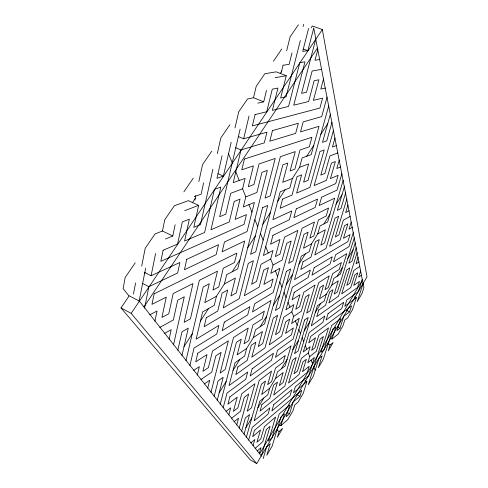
<?xml version="1.0" encoding="UTF-8"?>
<svg xmlns="http://www.w3.org/2000/svg" width="488" height="488" viewBox="0 0 488 488"><rect width="100%" height="100%" fill="white"/><g stroke="black" fill="none" stroke-linecap="round" stroke-linejoin="round"><path stroke-width="0.73" d="M133.45 294.032L135.615 282.887M141.709 266.082L145.186 248.307L155.019 233.959L162.455 231.013L172.776 236.003L175.143 224.742M139.104 301.206L145.668 268.095M144.552 308.117L148.889 286.676L177.65 272.975L179.938 262.471L151.103 275.75L144.686 272.487M151.103 275.75L155.605 253.479M162.455 231.013L164.743 219.771L174.356 205.747L188.435 200.647L198.653 205.375L193.797 227.359L200.483 224.608L212.908 169.19M154.885 321.22L157.026 311.021L149.81 314.784M194.834 199.995L195.798 195.572M198.854 181.566L202.55 164.615L211.743 151.201M169.092 339.239L171.209 329.656L164.517 333.432M203.624 182.847L201.123 194.181L194.236 196.652M173.521 344.857L184.299 296.783L177.705 300.224L173.35 319.957L159.783 327.43M217.306 153.629L220.832 137.939L229.824 124.818M177.803 350.293L182.018 331.761L188.283 328.137L181.951 355.557M222.089 155.69L216.94 178.309L223.37 176.113L231.166 142.337M234.996 127.935L238.717 111.843L247.514 99.009L253.504 97.746L263.715 101.827L266.503 90.365M185.971 360.656L203.228 286.907L209.273 283.748L204.795 302.639L216.477 296.204L224.395 283.931L226.67 274.671L237.686 268.925L244.695 241.035L222.125 251.784L224.486 241.944L247.087 231.538L254.407 202.416L243.311 206.985L245.799 196.877L242.573 188.819L245.11 178.382L233.24 182.646L240.993 149.956L264.282 142.886L266.948 132.175L243.64 138.793L238.217 136.512M240.145 129.131L219.649 216.721L225.761 214.208L230.72 193.291L242.573 188.819M189.869 365.597L194.023 348.09L216.745 334.036L218.892 325.417L196.127 339.197L202.593 311.93L214.256 305.342L216.477 296.204M243.64 138.793L249.026 116.065M253.504 97.746L256.218 86.309L264.825 73.749L276.171 71.834L286.267 75.707L280.649 98.045L286.047 96.844L300.34 40.583M197.317 375.046L199.36 366.647L193.651 370.392M281.314 72.291L283.144 64.904M286.627 50.88L290.116 36.856L298.369 24.815M207.693 388.204L209.7 380.231L204.338 383.946M292.013 52.832L289.122 64.337L283.601 65.209M303.06 26.59L303.615 24.4M210.962 392.346L221.119 352.366L215.836 355.831L211.725 372.179L200.879 379.56M214.134 396.372L218.112 380.872L223.181 377.309L217.221 400.288M308.581 28.469L302.694 51.386L307.861 50.685L313.741 28.011L315.834 38.851L301.56 93.379L306.519 92.275L312.131 71.041L321.726 69.314M220.228 404.101L236.393 342.338L241.298 339.123L237.131 354.892L246.672 348.401L253.4 337.556L255.499 329.803L264.557 323.855L271.005 300.48L252.534 311.899L254.712 303.731L273.189 292.538L279.88 268.278L270.797 273.408L273.066 265.039L270.688 259.091L272.999 250.49L263.392 255.511L270.456 228.762L289.341 219.765L291.751 210.962L272.865 219.661L280.222 191.796L289.854 187.831L292.361 178.516L299.565 167.335L302.121 157.911L311.204 154.647L319.024 126.282L300.523 131.894L303.194 121.878L321.683 116.626L327.088 97.027M223.15 407.809L227.054 393.041L245.72 379.28L247.715 371.99L229.031 385.557L235.082 362.663L244.61 356.069L246.672 348.401M317.865 49.331L314.98 60.25L319.829 59.481M228.774 414.946L230.69 407.815L225.999 411.427M323.568 78.836L320.787 89.091L325.356 88.072M236.686 424.975L238.565 418.161L234.112 421.717M239.193 428.159L248.685 393.975L244.299 397.348L240.456 411.28L231.477 418.375M328.766 105.719L308.032 180.353L303.615 182.17L308.648 163.913L299.565 167.335M241.639 431.258L245.36 417.954L249.594 414.525L244.024 434.283M330.4 114.155L322.519 142.307L326.759 140.861L331.98 122.348M246.355 437.242L261.422 384.178L265.533 381.018L261.666 394.536L269.687 388.204L275.537 378.493L277.483 371.825L285.144 365.933L291.074 345.846L275.506 357.32L277.513 350.341L293.087 339.032L299.217 318.274L291.556 323.575L293.636 316.45L291.812 311.881L293.922 304.585L285.883 309.862L292.342 287.279L308.16 277.501L310.344 270.047L294.532 279.618L301.224 256.218L309.258 251.68L311.527 243.854L317.725 233.856L320.036 225.944L327.661 221.967L334.689 198.159L319.207 205.533L321.604 197.207L337.074 190.082L341.911 173.704M333.524 130.308L320.799 175.101L324.904 173.411L329.912 155.898L337.891 152.89M248.63 440.127L252.278 427.366L268.046 414.153L269.901 407.84L254.126 420.912L259.756 401.209L267.778 394.798L269.687 388.204M335.018 138.049L332.456 147.016L336.476 145.57M253.022 445.703L254.815 439.517L250.85 442.951M339.264 160.015L336.787 168.525L340.606 166.951M259.25 453.602L261.007 447.655L257.225 451.028M261.239 456.121L270.096 426.298L266.363 429.531L262.782 441.658L255.145 448.399M343.186 180.286L324.538 243.054L320.811 245.159L325.356 229.763L317.725 233.856M263.178 458.586L266.661 446.941L270.285 443.677L266.802 455.267L272.109 446.245L280.984 416.874L284.51 413.824L280.917 425.646L279.642 424.944M344.424 186.697L337.354 210.365L340.947 208.541L345.632 192.943M346.809 199.043L335.36 236.942L338.855 234.966L343.369 220.1L350.177 216.446M279.142 431.49L277.379 437.291L282.619 428.391L279.142 431.49L276.598 430.087M347.962 204.984L345.656 212.579L349.085 210.786M289.61 413.72L293.233 401.935L299.943 396.189L301.773 390.29L254.48 430.361L252.656 436.681L260.531 429.934L256.926 442.293L260.775 438.932L264.38 426.64L275.592 417.039L268.418 441.048L272.048 437.815L279.221 413.934L289.805 404.869L286.181 416.721L289.61 413.72L287.072 412.348M326.301 294.221L319.426 298.9L323.623 285.096L320.11 287.401L293.989 373.845L297.515 371.026L301.358 358.369L308.257 352.995L310.203 346.663L303.304 351.964L309.233 332.456L322.812 322.446L324.813 315.998L311.24 325.85L317.359 305.72L324.233 300.962L326.301 294.221L331.742 285.187L333.841 278.386L340.398 274.085L346.779 253.614L333.493 261.83L335.665 254.718L348.938 246.678L353.312 232.648M330.772 338.343L332.041 338.971L335.89 326.905L332.834 329.254L323.312 359.253L318.341 367.702L322.08 355.856L318.932 358.405L313.333 376.205L308.3 384.764L323.41 336.506L320.177 338.989L316.309 351.39L309.703 356.606L307.794 362.81L314.4 357.521L308.751 375.644L295.332 386.764L293.477 392.846L306.897 381.598L304.988 380.603M351.25 221.979L349.011 229.232L352.293 227.377M306.897 381.598L303.231 393.377L298.125 402.045L294.795 404.93L292.989 410.768L287.822 419.552L280.917 425.646M354.306 237.802L337.385 291.854L334.17 294.081L338.306 280.801L331.742 285.187M355.282 242.841L348.871 263.215L351.982 261.214L356.234 247.764M357.167 252.583L346.761 285.364L349.798 283.266L353.904 270.376L359.839 266.411M330.138 344.937L328.253 350.866L333.158 342.521L330.138 344.937L327.613 343.68M358.076 257.292L355.984 263.856L358.967 261.897M339.947 328.29L343.814 316.267L349.634 311.85L351.58 305.842L310.71 336.415L308.739 342.881L315.529 337.726L311.631 350.36L314.955 347.767L318.853 335.207L328.54 327.857L320.829 352.385L323.977 349.865L331.681 325.472L340.844 318.524L336.976 330.608L339.947 328.29L337.428 327.058M360.693 270.822L358.656 277.135L361.529 275.147M354.495 296.802L356.386 297.692L352.488 309.691L347.7 317.822L344.809 320.043L342.887 326.002L338.038 334.237L332.041 338.971M362.346 279.38L358.363 291.629L346.755 300.059L344.766 306.263L356.386 297.692M259.622 453.816L362.383 280.1M261.275 455.908L139.403 301.157L129.216 295.807L120.987 307.928L250.277 459.903L256.731 463.6L367.013 276.836L322.336 29.555L312.381 26.01L311.149 27.828M245.867 427.756L251.887 417.759M257.865 407.834L263.801 397.982M281.344 368.861L287.103 359.29M292.824 349.792L298.504 340.368M304.146 331.004L309.74 321.708M315.303 312.485L320.823 303.322M337.147 276.22L342.509 267.314M347.84 258.469L353.129 249.685M219.191 392.7L226.145 381.488M233.044 370.368L239.889 359.339M260.067 326.801L266.686 316.139M273.25 305.555L279.758 295.063M286.218 284.656L292.617 274.329M298.973 264.093L305.274 253.931M323.88 223.943L329.986 214.104M336.037 204.338L342.045 194.657M184.037 346.517L192.266 333.755M200.416 321.116L208.486 308.599M232.233 271.767L239.998 259.726M247.691 247.794L255.309 235.978M262.855 224.266L270.334 212.67M277.745 201.178L285.084 189.795M306.708 156.264L313.784 145.29M320.793 134.413L327.747 123.635M143.942 306.921L317.456 48.05M256.731 463.6L131.18 313.363L322.336 29.555M144.18 273.768L145.034 272.505M192.492 202.599L195.487 198.195M280.149 73.493L281.857 70.974M135.243 262.819L125.178 277.495L123.098 288.621L128.911 295.856M183.86 191.882L193.254 178.169M273.347 61.317L281.771 49.02M275.537 378.493L283.199 372.527L279.349 385.544L283.095 382.555L309.246 294.532L305.506 296.985L301.297 311.234L293.636 316.45M253.4 337.556L262.446 331.511L258.286 346.602L262.696 343.552L291.183 241.005L286.761 243.311L282.149 260.031L273.066 265.039M291.812 311.881L283.766 317.255L279.594 331.858L275.476 334.707L303.981 234.325L308.099 232.178L303.493 248.276L311.527 243.854M224.395 283.931L235.399 278.026L230.891 295.948L236.222 292.934L267.357 170.391L261.971 172.331L256.901 192.498L245.799 196.877M270.688 259.091L261.08 264.246L256.536 281.46L251.601 284.248L282.863 164.828L287.822 163.047L282.729 182.311L292.361 178.516M165.432 239.029L172.776 236.003M184.745 210.621L198.653 205.375M257.81 103.145L263.715 101.827M275.098 77.72L286.267 75.707M303.585 49.111L307.861 50.685M235.612 147.657L240.993 149.956M217.977 173.722L223.37 176.113M346.492 310.344L349.634 311.85M142.526 283.4L148.889 286.676M296.771 394.511L299.943 396.189M120.987 307.928L131.18 313.363M228.536 153.732L232.227 162.961M235.796 171.88L239.242 180.493M248.917 204.679L251.936 212.231M254.87 219.551L257.707 226.645M260.458 233.526L263.13 240.2M265.722 246.684L268.241 252.979M275.378 270.816L277.629 276.44M279.819 281.911L281.948 287.237M284.022 292.422L286.047 297.479M288.018 302.401L289.939 307.202M295.417 320.903L297.155 325.252M298.857 329.498L300.517 333.639M302.133 337.69L303.719 341.649M305.268 345.516L306.781 349.292M308.257 352.995L309.703 356.606M311.118 360.144L312.503 363.609M313.863 366.994L315.187 370.313M315.766 39.308L363.054 283.546M154.135 293.813L151.957 304.359L166.262 297.113L161.912 317.444L168.793 313.754L173.167 293.605L192.992 283.558L184.165 322.336L190.436 318.792L199.311 280.356L217.477 271.145L212.933 290.073L218.722 286.968L223.284 268.199L234.539 262.495L236.869 253.113L154.135 293.813M163.114 250.265L160.826 261.354L244.018 224.37L246.452 214.58L235.137 219.423L240.066 199.141L234.209 201.446L229.293 221.924L210.987 229.763L220.832 187.105L214.415 189.411L204.606 232.495L184.586 241.072L189.35 219.136L182.329 221.906L177.595 244.061L163.114 250.265M186.733 259.335L184.44 269.742L216.178 254.62L218.532 244.689L186.733 259.335M197.78 353.202L195.7 361.84L207.028 354.55L202.904 371.307L208.388 367.641L212.524 351.012L228.402 340.789L220.131 373.015L225.206 369.501L233.502 337.507L248.239 328.015L244.024 343.826L248.752 340.667L252.973 324.965L262.196 319.03L264.344 311.179L197.78 353.202M206.296 317.712L204.13 326.728L270.901 287.188L273.127 279.044L263.886 284.394L268.4 267.607L263.642 270.23L259.134 287.139L244.335 295.704L253.406 260.72L248.27 263.398L239.218 298.662L223.248 307.904L227.689 290.031L222.144 293.087L217.709 311.112L206.296 317.712M244.39 159.045L241.798 169.83L253.424 165.865L248.313 186.66L253.925 184.543L259.043 163.95L275.214 158.435L265.051 198.043L270.212 195.914L280.38 156.672L295.271 151.597L290.122 170.898L294.892 169.098L300.035 149.975L309.288 146.821L311.899 137.281L244.39 159.045M255.059 114.595L252.345 125.904L319.89 108.061L322.605 98.118L313.375 100.369L318.914 79.776L314.162 80.74L308.617 101.528L293.739 105.158L304.976 61.83L299.803 62.647L288.567 106.421L272.371 110.373L277.922 88.053L272.274 89.194L266.729 111.746L255.059 114.595M224.303 322.135L222.156 330.687L247.703 314.888L249.88 306.653L224.303 322.135M272.463 130.607L269.791 141.215L295.661 133.364L298.333 123.263L272.463 130.607M262.575 207.674L250.594 254.352L255.736 251.747L267.735 205.466L262.575 207.674M229.879 396.884L227.926 404.186L237.241 397.122L233.38 411.353L237.912 407.822L241.78 393.676L254.95 383.684L247.245 411.219L251.485 407.828L259.201 380.463L271.541 371.1L267.637 384.654L271.621 381.549L275.525 368.08L283.302 362.175L285.279 355.441L229.879 396.884M237.845 366.988L235.826 374.564L291.312 334.89L293.355 327.924L285.571 333.402L289.713 319.115L285.724 321.83L281.582 336.208L269.224 344.906L277.568 315.315L273.304 318.115L264.966 347.901L251.759 357.198L255.877 342.143L251.314 345.242L247.202 360.406L237.845 366.988M272.932 235.381L270.578 244.22L280.008 239.437L275.36 256.584L279.941 254.126L284.596 237.113L297.863 230.385L288.64 263.325L292.91 260.915L302.127 228.225L314.479 221.961L309.837 238.089L313.815 235.954L318.457 219.948L326.204 216.019L328.552 208.022L272.932 235.381M282.607 199.098L280.149 208.309L335.72 183.604L338.154 175.314L330.431 178.62L335.378 161.546L331.425 163.108L326.472 180.316L314.15 185.593L324.191 149.981L319.939 151.512L309.892 187.416L296.637 193.089L301.621 174.863L297.033 176.674L292.05 195.054L282.607 199.098M252.186 368.739L250.185 375.986L271.456 360.309L273.463 353.288L252.186 368.739M296.253 208.888L293.843 217.618L315.169 207.461L317.566 199.067L296.253 208.888M286.389 271.371L275.439 310.502L279.703 307.757L290.659 268.9L286.389 271.371M261.904 404.564L260.025 411.091L307.336 372.338L309.221 366.262L302.517 371.691L306.33 359.272L302.902 361.974L299.089 374.467L288.512 383.031L296.204 357.43L292.574 360.223L284.876 385.971L273.652 395.054L277.465 382.061L273.609 385.111L269.797 398.178L261.904 404.564M294.221 292.318L292.068 299.791L299.98 294.697L295.734 309.258L299.595 306.678L303.841 292.214L315.053 284.992L306.641 313.131L310.27 310.624L318.67 282.662L329.199 275.885L324.978 289.713L328.387 287.432L332.603 273.695L339.258 269.406L341.386 262.544L294.221 292.318M303.024 261.745L300.797 269.492L347.877 241.609L350.073 234.521L343.454 238.351L347.92 223.809L344.534 225.676L340.063 240.316L329.577 246.385L338.635 216.239L335.036 218.118L325.966 248.471L314.778 254.943L319.286 239.577L315.437 241.7L310.923 257.176L303.024 261.745M273.695 404.692L271.84 410.975L290 395.762L291.854 389.644L273.695 404.692M314.138 267.747L311.954 275.153L330.04 263.965L332.218 256.804L314.138 267.747M304.585 320.024L294.532 353.654L298.168 350.902L308.209 317.475L304.585 320.024M318.768 310.045L316.73 316.712L357.509 287.554L359.51 281.375L353.721 285.45L357.783 272.804L354.837 274.811L350.762 287.53L341.643 293.947L349.884 267.857L346.767 269.901L338.513 296.149L328.857 302.944L332.969 289.683L329.662 291.94L325.545 305.274L318.768 310.045M328.082 313.619L326.082 320.036L341.759 308.477L343.747 302.243L328.082 313.619M363.145 283.522L357.24 301.608L361.968 293.581L363.932 287.584L363.145 283.522"/></g></svg>
